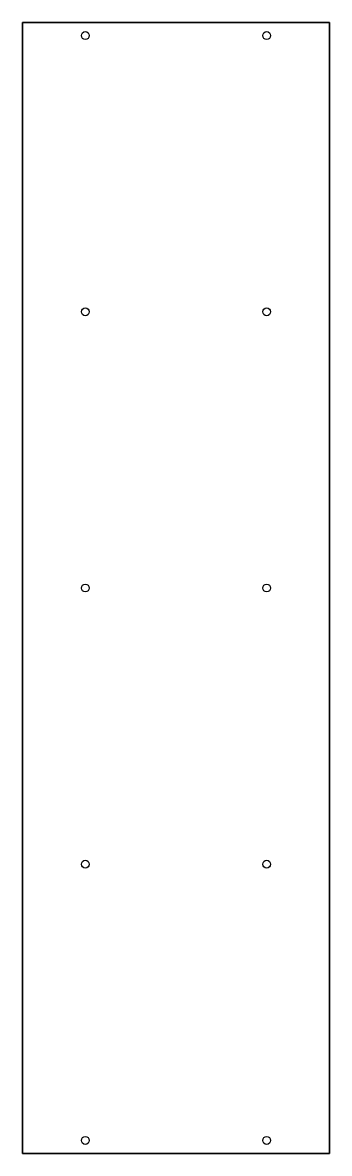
# Model space of a CAD drawing. Extents: x 0 to 196, y 0 to 720.
import ezdxf

# ---------------------------------------------------------------- set-up
doc = ezdxf.new("R2010")
doc.units = 0
for name, color, linetype in [('OUTLINEZ16P5L', 7, 'CONTINUOUS'), ('PART', 7, 'CONTINUOUS'), ('VBOREZ16P7', 7, 'CONTINUOUS')]:
    doc.layers.add(name, color=color, linetype=linetype)

msp = doc.modelspace()

# ---------------------------------------------------------------- linework, layer by layer
at = {"layer": 'OUTLINEZ16P5L'}
msp.add_lwpolyline([(0, 0), (0, 720), (195.5, 720), (195.5, 0)], close=True, dxfattribs=at)
at = {"layer": 'PART'}
msp.add_lwpolyline([(0, 0), (195.5, 0), (195.5, 720), (0, 720)], close=True, dxfattribs=at)
at = {"layer": 'VBOREZ16P7'}
for centre in [(40, 711.75), (155.5, 711.75), (40, 535.88), (155.5, 535.88), (40, 360), (155.5, 360), (40, 184.13), (155.5, 184.13), (40, 8.25), (155.5, 8.25)]:
    msp.add_circle(centre, 2.5, dxfattribs=at)

doc.saveas('drawing.dxf')
